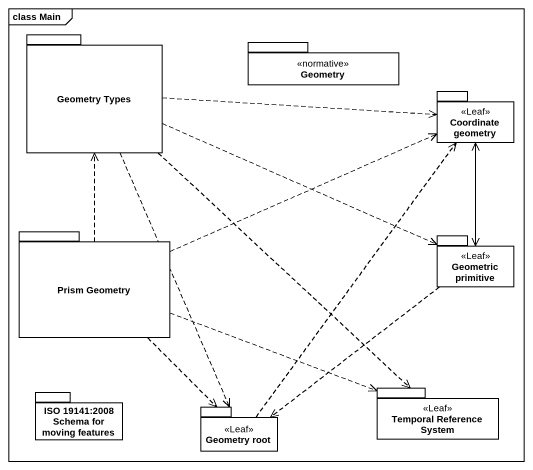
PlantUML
@startuml
mainframe class Main
package "Geometry Types" as Geometry_Types {
}
package Geometry <<normative>> {
}
package "Coordinate geometry" as Coordinate_geometry <<Leaf>> {
}
package "Prism Geometry" as Prism_Geometry {
}
package "Geometric primitive" as Geometric_primitive <<Leaf>> {
}
package "ISO 19141:2008 Schema for moving features" as ISO_19141_2008_Schema_for {
}
package "Geometry root" as Geometry_root <<Leaf>> {
}
package "Temporal Reference System" as Temporal_Reference_System <<Leaf>> {
}
Geometry_Types .right.> Coordinate_geometry
Geometry_Types .right.> Geometric_primitive
Geometry_Types ..> Geometry_root
Geometry_Types ..> Temporal_Reference_System
Coordinate_geometry ..> Geometric_primitive
Prism_Geometry .up.> Geometry_Types
Prism_Geometry .right.> Coordinate_geometry
Prism_Geometry ..> Geometry_root
Prism_Geometry .right.> Temporal_Reference_System
Geometric_primitive .up.> Coordinate_geometry
Geometric_primitive ..> Geometry_root
Geometry_root .up.> Coordinate_geometry
@enduml
